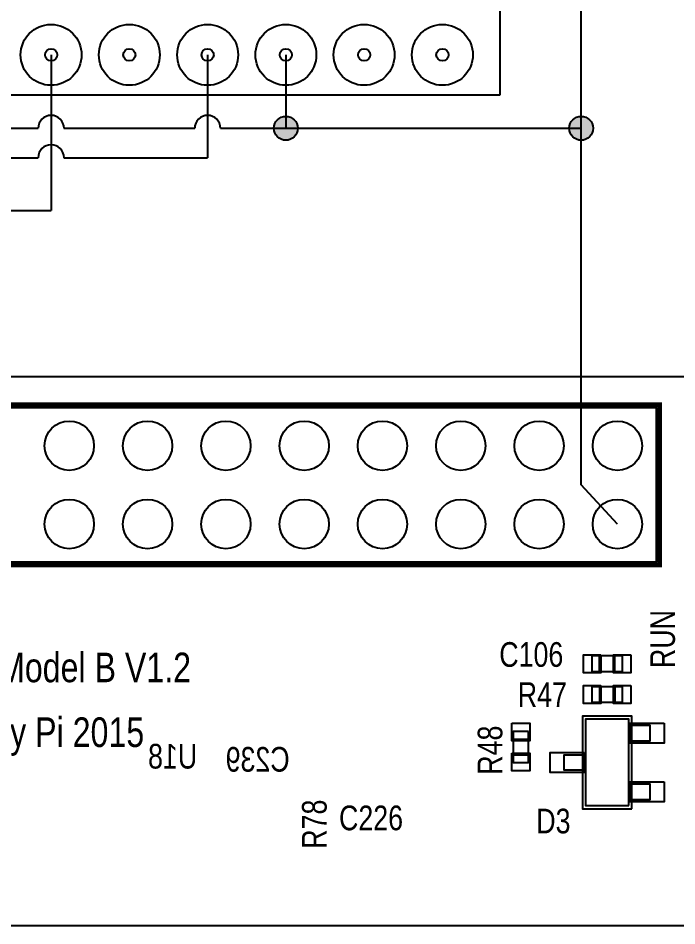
# Model space of a CAD drawing. Header units: inches. Extents: x -0.2 to 10.5, y 0 to 8.
# Drawn here: x 3.536 to 4.618, y 2.352 to 3.842 of the extents above; entities that cross this region are included whole.
import ezdxf
from ezdxf.enums import TextEntityAlignment as Align

# ---------------------------------------------------------------- set-up
doc = ezdxf.new("R2010")
doc.units = ezdxf.units.IN
doc.header["$LTSCALE"] = 0.75
doc.header["$MEASUREMENT"] = 0
for name, color, linetype in [('BOARD_OUTLINE', 254, 'Continuous'), ('PARTS_TOP', 111, 'Continuous'), ('PINS_TOP', 1, 'Continuous'), ('SILK_BOTTOM', 85, 'Continuous'), ('SILK_TOP', 85, 'Continuous')]:
    doc.layers.add(name, color=color, linetype=linetype)

msp = doc.modelspace()

# ---------------------------------------------------------------- hatches: boundary and pattern name
h = msp.add_hatch()
h.set_pattern_fill('AR-RSHKE', color=256, scale=0.25)
h.set_pattern_definition([(0, (-23.6017, -8.8698), (6.375, 3), [1.5, -1.25, 1.75, -0.75, 2.25, -1]), (0, (-22.1017, -8.7448), (6.375, 3), [1.25, -4.75, 1, -1.5]), (0, (-19.1017, -9.0573), (6.375, 3), [0.75, -7.75]), (90, (-23.6017, -8.8698), (-2.125, 3), [2.875, -9.125]), (90, (-22.1017, -8.8698), (-2.125, 3), [2.8125, -9.1875]), (90, (-20.8517, -8.8698), (-2.125, 3), [2.625, -9.375]), (90, (-19.1017, -9.0573), (-2.125, 3), [2.875, -9.125]), (90, (-18.3517, -9.0573), (-2.125, 3), [2.875, -9.125]), (90, (-16.1017, -8.8698), (-2.125, 3), [2.75, -9.25])])
h.paths.add_polyline_path([(4.9264, 4.3313, 1), (4.9064, 4.3313, 1)])
h.paths.add_polyline_path([(5.0264, 4.3313, 1), (5.0064, 4.3313, 1)])
h.paths.add_polyline_path([(5.1264, 4.3313, 1), (5.1064, 4.3313, 1)])
h.paths.add_polyline_path([(5.2264, 4.3313, 1), (5.2064, 4.3313, 1)])
h.paths.add_polyline_path([(5.3264, 4.3313, 1), (5.3064, 4.3313, 1)])
h.paths.add_polyline_path([(5.3063, 4.6313, 1), (5.3263, 4.6313, 1)])
h.paths.add_polyline_path([(5.2263, 4.6313, 1), (5.2063, 4.6313, 1)])
h.paths.add_polyline_path([(5.1263, 4.6313, 1), (5.1063, 4.6313, 1)])
h.paths.add_polyline_path([(5.0263, 4.6313, 1), (5.0063, 4.6313, 1)])
h.paths.add_polyline_path([(5.0262, 4.9313, 1), (5.0062, 4.9313, 1)])
h.paths.add_polyline_path([(5.1062, 4.9313, 1), (5.1262, 4.9313, 1)])
h.paths.add_polyline_path([(5.2262, 4.9313, 1), (5.2062, 4.9313, 1)])
h.paths.add_polyline_path([(5.3262, 4.9313, 1), (5.3062, 4.9313, 1)])
h.paths.add_polyline_path([(5.2431, 5.5185, 1), (5.3431, 5.5185, 1)])
h.paths.add_polyline_path([(5.3431, 3.7433, 1), (5.2431, 3.7433, 1)])
h.paths.add_polyline_path([(3.6712, 3.7433, 1), (3.5712, 3.7433, 1)])
h = msp.add_hatch(color=256)
h.dxf.hatch_style = 1
h.paths.add_polyline_path([(3.9954, 3.6613, 1), (3.9562, 3.6613, 1)])
h = msp.add_hatch(color=256)
h.dxf.hatch_style = 1
h.paths.add_polyline_path([(4.4805, 3.6613, 1), (4.4413, 3.6613, 1)])

# ---------------------------------------------------------------- linework, layer by layer
for p, q in [((4.4609, 3.0759), (4.4609, 5.053)), ((3.5902, 3.7819), (3.5902, 3.5262)), ((3.8473, 3.7819), (3.8473, 3.6131)), ((3.9758, 3.7819), (3.9758, 3.6613)), ((2.9223, 3.6613), (3.569, 3.6613)), ((3.6113, 3.6613), (3.8261, 3.6613)), ((3.8684, 3.6613), (4.4609, 3.6613)), ((2.9223, 3.6131), (3.569, 3.6131)), ((3.6113, 3.6131), (3.8473, 3.6131)), ((3.3043, 3.5262), (3.5902, 3.5262)), ((4.5203, 3.0116), (4.4609, 3.0759)), ((5.9566, 2.3519), (1.6531, 2.3519))]:
    msp.add_line(p, q)
msp.add_lwpolyline([(4.327, 3.7159), (3.517, 3.7159), (3.517, 4.3633), (4.327, 4.3633)], close=True)
for centre, radius in [((3.5902, 3.7819), 0.05), ((3.7187, 3.7819), 0.05), ((3.8473, 3.7819), 0.05), ((3.9758, 3.7819), 0.05), ((4.1043, 3.7819), 0.05), ((4.2329, 3.7819), 0.05), ((3.5902, 3.7819), 0.01), ((3.7187, 3.7819), 0.01), ((3.8473, 3.7819), 0.01), ((3.9758, 3.7819), 0.01), ((4.1043, 3.7819), 0.01), ((4.2329, 3.7819), 0.01), ((3.9758, 3.6613), 0.0196), ((4.4609, 3.6613), 0.0196)]:
    msp.add_circle(centre, radius)
for centre in [(3.5902, 3.6613), (3.8473, 3.6613), (3.5902, 3.6131)]:
    msp.add_arc(centre, 0.0212, 0, 180)
at = {"layer": 'BOARD_OUTLINE'}
msp.add_lwpolyline([(5.9566, 2.3519), (5.9566, 3.1013, 0.414214), (5.8047, 3.2532), (3.1969, 3.2532)], format="xyb", dxfattribs=at)
at = {"layer": 'PARTS_TOP'}
for points in [[(2.0126, 2.9494), (4.5846, 2.9494), (4.5846, 3.2025), (2.0126, 3.2025), (2.0126, 2.9494)], [(4.5289, 2.7696), (4.5289, 2.795), (4.4782, 2.795), (4.4782, 2.7696), (4.5289, 2.7696)], [(4.4909, 2.7696), (4.4909, 2.795)], [(4.5162, 2.7696), (4.5162, 2.795)], [(4.5289, 2.719), (4.5289, 2.7443), (4.4782, 2.7443), (4.4782, 2.719), (4.5289, 2.719)], [(4.4909, 2.7443), (4.4909, 2.719)], [(4.5162, 2.7443), (4.5162, 2.719)], [(4.5441, 2.5443), (4.5441, 2.6962), (4.463, 2.6962), (4.463, 2.5443), (4.5441, 2.5443)], [(4.539, 2.5494), (4.539, 2.6912), (4.4681, 2.6912), (4.4681, 2.5494), (4.539, 2.5494)], [(4.3744, 2.6709), (4.3491, 2.6709), (4.3491, 2.6203), (4.3744, 2.6203), (4.3744, 2.6709)], [(4.5441, 2.6557), (4.5744, 2.6557), (4.5744, 2.681), (4.5441, 2.681)], [(4.3491, 2.6583), (4.3744, 2.6583)], [(4.3491, 2.6329), (4.3744, 2.6329)], [(4.463, 2.6076), (4.4327, 2.6076), (4.4327, 2.6329), (4.463, 2.6329)], [(4.5441, 2.5595), (4.5744, 2.5595), (4.5744, 2.5848), (4.5441, 2.5848)]]:
    msp.add_lwpolyline(points, dxfattribs=at)
at = {"layer": 'PINS_TOP'}
for points in [[(4.4934, 2.797), (4.4934, 2.7676), (4.4646, 2.7676), (4.4646, 2.797)], [(4.5425, 2.797), (4.5425, 2.7676), (4.5137, 2.7676), (4.5137, 2.797)], [(4.4934, 2.7463), (4.4934, 2.717), (4.4646, 2.717), (4.4646, 2.7463)], [(4.5425, 2.7463), (4.5425, 2.717), (4.5137, 2.717), (4.5137, 2.7463)], [(4.3471, 2.6846), (4.3765, 2.6846), (4.3765, 2.6557), (4.3471, 2.6557)], [(4.5972, 2.6848), (4.5972, 2.6519), (4.5415, 2.6519), (4.5415, 2.6848)], [(4.3471, 2.6355), (4.3765, 2.6355), (4.3765, 2.6066), (4.3471, 2.6066)], [(4.4656, 2.6367), (4.4656, 2.6038), (4.4099, 2.6038), (4.4099, 2.6367)], [(4.5972, 2.5886), (4.5972, 2.5557), (4.5415, 2.5557), (4.5415, 2.5886)]]:
    msp.add_lwpolyline(points, close=True, dxfattribs=at)
for centre in [(3.6201, 3.1402), (3.7487, 3.1402), (3.8773, 3.1402), (4.0059, 3.1402), (4.1345, 3.1402), (4.2631, 3.1402), (4.3917, 3.1402), (4.5203, 3.1402), (3.6201, 3.0116), (3.7487, 3.0116), (3.8773, 3.0116), (4.0059, 3.0116), (4.1345, 3.0116), (4.2631, 3.0116), (4.3917, 3.0116), (4.5203, 3.0116)]:
    msp.add_circle(centre, 0.0405, dxfattribs=at)
at = {"layer": 'SILK_TOP'}
msp.add_lwpolyline([(2.0075, 3.2076, 0.00759, 0.00759, 0), (2.0075, 2.9696, 0.00759, 0.00759, 0), (2.0328, 2.9443, 0.00759, 0.00759, 0), (4.5896, 2.9443, 0.00759, 0.00759, 0), (4.5896, 3.2076, 0.00759, 0.00759, 0), (2.0075, 3.2076, 0.00759, 0.00759, 0)], format="xyseb", dxfattribs=at)

# ---------------------------------------------------------------- texts
at = {"layer": 'SILK_BOTTOM', "text_generation_flag": 2, "width": 0.8125}
for s, p in [('U18', (3.8302, 2.6102)), ('C239', (3.9821, 2.6051))]:
    msp.add_text(s, height=0.0405, dxfattribs=at).set_placement(p)
at = {"layer": 'SILK_TOP', "width": 0.8125}
msp.add_text('RUN', height=0.0405, rotation=90, dxfattribs=at).set_placement((4.6149, 2.8228), align=Align.CENTER)
for s, height, p in [('C106', 0.0405, (4.3263, 2.7772)), ('Raspberry Pi 3 Model B V1.2', 0.048605, (3.1391, 2.7519)), ('R47', 0.0405, (4.3567, 2.7114)), (' c  Raspberry Pi 2015', 0.048605, (3.2353, 2.6456)), ('C226', 0.0405, (4.0631, 2.5089)), ('D3', 0.0405, (4.3871, 2.5038))]:
    msp.add_text(s, height=height, dxfattribs=at).set_placement(p)
for s, p in [('R48', (4.3314, 2.6)), ('R78', (4.0428, 2.4785))]:
    msp.add_text(s, height=0.0405, rotation=90, dxfattribs=at).set_placement(p)

doc.saveas('drawing.dxf')
